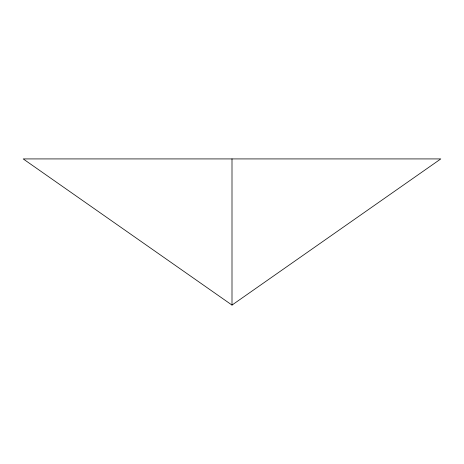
<?xml version="1.0" encoding="UTF-8"?>
<svg xmlns="http://www.w3.org/2000/svg" width="464" height="464" viewBox="0 0 464 464"><rect width="100%" height="100%" fill="white"/><g stroke="black" fill="none" stroke-linecap="round" stroke-linejoin="round"><path stroke-width="0.7" d="M232 305.08L440.8 158.92L23.2 158.92L232 305.08L232 158.92"/></g></svg>
